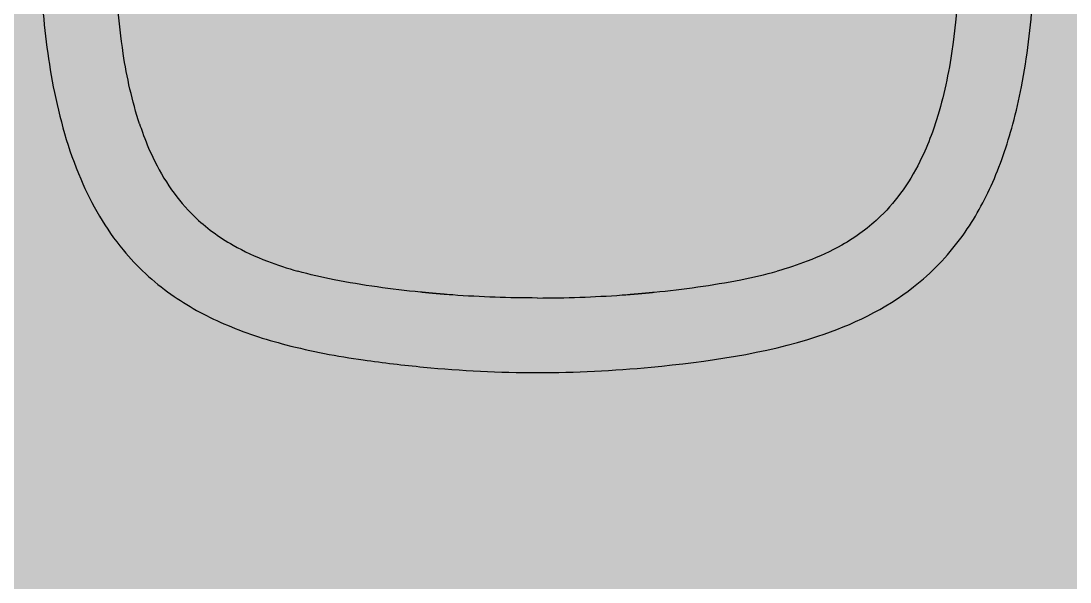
# Model space of a CAD drawing. Header units: centimetres. Extents: x 0 to 1099704, y -139216 to 99734.
# Drawn here: x 855896.79 to 855933.21, y -22316.54 to -22297.07 of the extents above; entities that cross this region are included whole.
import ezdxf

# ---------------------------------------------------------------- set-up
doc = ezdxf.new("R2010")
doc.units = ezdxf.units.CM
doc.header["$LTSCALE"] = 4
doc.layers.add('0.4', color=4, linetype='Continuous')
doc.layers.add('08', color=8, linetype='Continuous')

# ---------------------------------------------------------------- blocks, each defined once
blk = doc.blocks.new('L.51_P')
at = {"layer": '08'}
for p, q in [((-215.7510056834362, -329.194067483294), (-215.7507029531762, -329.1949908452884)), ((215.7510056747524, -329.1940674832958), (215.7507029444932, -329.194990845288))]:
    blk.add_line(p, q, dxfattribs=at)
for points in [[(-228.6318044874247, -191.0000010603162), (-229.0916262862479, -224.3554679414715), (-229.6540821649905, -258.0141592872246), (-224.6619198640583, -290.9971385161368)], [(-262.5636373886491, -309.0002473189622), (-265.7252074305566, -292.8407548240282), (-267.657547048515, -276.4173792468389), (-268.6882456069143, -259.9838043677917)], [(268.6882455982263, -259.9838043678697), (267.6575470398261, -276.417379246891), (265.7252074218686, -292.8407548240536), (262.5636373799662, -309.0002473189622)], [(-224.6618683321672, -290.9971448356935), (-222.6595716521924, -303.9169374300468), (-219.823271898209, -316.7699556383741), (-215.750952241337, -329.1935801209788)], [(215.7509522326536, -329.1935801209806), (219.8232718895251, -316.7699556383754), (222.6595716435095, -303.9169374300477), (224.6618683234842, -290.9971448356932)], [(7.220432962640189e-08, -463.9972331579042), (-20.60075526445962, -463.9973353255439), (-41.22749990277225, -463.0284650459973), (-61.7308991308073, -461.028029956489)], [(61.7308991221239, -461.0280299564888), (41.22749994474816, -463.0284650410547), (20.6007553577515, -463.9973353207429), (7.198696039267816e-08, -463.9972331579049)]]:
    blk.add_open_spline(points, degree=3, dxfattribs=at)
for points, degree, knots in [([(224.6619198553753, -290.9971385161368), (227.2619330535263, -273.8189747987162), (228.5365531267757, -256.4066817094626), (228.8867896682846, -223.0234050734584), (228.8525073014589, -207.009780745778), (228.6318044787413, -191.0000010603162)], 3, [1.698376670644476e-06, 1.698376670644476e-06, 1.698376670644476e-06, 1.698376670644476e-06, 5.212145584766002, 5.212145584766002, 10.0155358435528, 10.0155358435528, 10.0155358435528, 10.0155358435528]), ([(-61.73089999073363, -461.0280287815606), (-92.21161248761155, -458.0288229292496), (-122.9883141531664, -453.8947376602857), (-170.5973575602357, -438.2466608918178), (-188.7197226785329, -429.5893062275738), (-213.722242391309, -410.0173038317469), (-222.4018627694668, -401.030497565218), (-236.129966559718, -382.3322470925625), (-241.5811027947407, -372.719930700003), (-250.9671971951079, -351.9898609335969), (-254.8083582608992, -340.7233250615534), (-259.6847800838759, -322.5974087192558), (-261.2296275287254, -315.816833076834), (-262.5634891096993, -309.0002183040815)], 3, [0, 0, 0, 0, 9.188373975060456, 9.188373975060456, 15.03441049266593, 15.03441049266593, 18.71397286853184, 18.71397286853184, 21.99341088045634, 21.99341088045634, 25.54076643910007, 25.54076643910007, 27.62453421189946, 27.62453421189946, 27.62453421189946, 27.62453421189946]), ([(262.5634891010163, -309.0002183040815), (259.2240603646314, -326.0661564656543), (254.5587237338777, -343.0222737489071), (241.8693912797448, -372.7695293004558), (234.2366305817391, -385.9884583463972), (217.1837457013153, -406.5819799718272), (208.3746029841245, -414.7149339305975), (189.8365008054534, -427.852877315984), (180.133195427522, -433.1438515464879), (159.2144285187005, -442.2410396988189), (147.8542504498146, -445.946834853374), (122.5736492749957, -452.5221417130674), (108.519033376308, -455.1094076397717), (83.55952343009221, -458.7135883895817), (72.65104229595818, -459.9535212634275), (61.73089998204159, -461.0280287815615)], 3, [0, 0, 0, 0, 5.216878632458491, 5.216878632458491, 9.702198379145214, 9.702198379145214, 13.23812924638309, 13.23812924638309, 16.51864987465303, 16.51864987465303, 20.08150763091533, 20.08150763091533, 24.35516128250308, 24.35516128250308, 27.64702499636557, 27.64702499636557, 27.64702499636557, 27.64702499636557]), ([(-215.7507029531762, -329.1949908452884), (-215.2629745600307, -330.6826051307808), (-214.7573922202082, -332.1607812649938), (-214.232626373665, -333.6288867347928), (-212.5653832427206, -338.2932313680105), (-210.7047654723619, -342.8494552893974), (-208.6116051054096, -347.2620164160903), (-205.6823490024844, -353.4371388835173), (-202.2886359817358, -359.3313983069368), (-198.4032644683566, -364.8534359738314), (-194.7709281354792, -370.0158504250405), (-190.7033503994803, -374.8379376055029), (-186.180896627423, -379.2246384646128), (-179.9369534276184, -385.2811538828678), (-172.8243037463462, -390.491539191167), (-165.0747256041113, -394.8855018899576), (-159.1740826179807, -398.2311298330628), (-152.913397926191, -401.1189485598109), (-146.4143247152774, -403.6185323000277), (-141.0952083202928, -405.6642973532505), (-135.6096576130012, -407.4529117463137), (-130.001776999472, -409.008473341471)], 3, [544.2918768724411, 544.2918768724411, 544.2918768724411, 544.2918768724411, 550.872533501, 550.872533501, 550.872533501, 571.7800575582942, 571.7800575582942, 571.7800575582942, 601.0389205717643, 601.0389205717643, 601.0389205717643, 628.3922974152833, 628.3922974152833, 628.3922974152833, 666.157842392, 666.157842392, 666.157842392, 694.9130848057517, 694.9130848057517, 694.9130848057517, 718.447591404, 718.447591404, 718.447591404, 718.447591404]), ([(215.7507029444932, -329.194990845288), (215.2629745513477, -330.6826051307808), (214.7573922115253, -332.1607812649938), (214.2326263649816, -333.6288867347928), (212.5653832340381, -338.2932313680105), (210.704765463679, -342.8494552893974), (208.6116050967266, -347.2620164160903), (205.6823489938015, -353.4371388835173), (202.2886359730528, -359.3313983069368), (198.4032644596737, -364.8534359738314), (194.7709281267958, -370.0158504250405), (190.7033503907969, -374.8379376055029), (186.1808966187396, -379.2246384646128), (179.9369534189354, -385.2811538828678), (172.8243037376633, -390.491539191167), (165.0747255954284, -394.8855018899576), (159.1740826092973, -398.2311298330628), (152.9133979175076, -401.1189485598109), (146.4143247065945, -403.6185323000277), (141.0952083116099, -405.6642973532505), (135.6096576043183, -407.4529117463137), (130.0017769907886, -409.008473341471)], 3, [544.2918768724408, 544.2918768724408, 544.2918768724408, 544.2918768724408, 550.872533501, 550.872533501, 550.872533501, 571.7800575582942, 571.7800575582942, 571.7800575582942, 601.0389205717643, 601.0389205717643, 601.0389205717643, 628.3922974152833, 628.3922974152833, 628.3922974152833, 666.157842392, 666.157842392, 666.157842392, 694.9130848057517, 694.9130848057517, 694.9130848057517, 718.447591404, 718.447591404, 718.447591404, 718.447591404]), ([(-63.42389746061781, -420.3938695202796), (-71.2880457897677, -419.58807283699), (-79.13273880509587, -418.6710832316542), (-86.94424169072681, -417.5726263243771), (-94.7714547029127, -416.4719602523232), (-102.5631039833911, -415.1912255624293), (-110.2860323433015, -413.6466887152865), (-116.9185433178545, -412.3202284515278), (-123.5004233894369, -410.7993246009091), (-130.001776999472, -409.008473341471)], 3, [54.85251300554512, 54.85251300554512, 54.85251300554512, 54.85251300554512, 88.47652254170814, 88.47652254170814, 88.47652254170814, 122.1681551016138, 122.1681551016138, 122.1681551016138, 151.102791329, 151.102791329, 151.102791329, 151.102791329]), ([(63.42389745193486, -420.3938695202796), (71.28804578108475, -419.58807283699), (79.13273879641292, -418.6710832316542), (86.94424168204387, -417.5726263243771), (94.77145469422976, -416.4719602523232), (102.5631039747077, -415.1912255624293), (110.2860323346185, -413.6466887152865), (116.9185433091716, -412.3202284515278), (123.500423380754, -410.7993246009091), (130.0017769907886, -409.008473341471)], 3, [54.8525130055451, 54.8525130055451, 54.8525130055451, 54.8525130055451, 88.47652254170814, 88.47652254170814, 88.47652254170814, 122.1681551016138, 122.1681551016138, 122.1681551016138, 151.102791329, 151.102791329, 151.102791329, 151.102791329]), ([(-49.90333280098139, -421.6180459503194), (-52.5554089125435, -421.4083610787172), (-55.20613007946213, -421.1841042503765), (-57.85665282256377, -420.9449929403072), (-60.55976000238616, -420.6856944365097), (-63.26104098184169, -420.410507329), (-63.31508966874162, -420.4049946350001), (-63.36935494944146, -420.3994531789999), (-63.42389746061781, -420.3938695202796)], 5, [11.18411734620518, 11.18411734620518, 11.18411734620518, 11.18411734620518, 11.18411734620518, 11.18411734620518, 30.0723913155, 30.0723913155, 30.0723913155, 30.4571168025, 30.4571168025, 30.4571168025, 30.4571168025, 30.4571168025, 30.4571168025]), ([(49.90333279229799, -421.6180459503194), (52.55540890386055, -421.4083610787172), (55.20613007077964, -421.1841042503765), (57.85665281388037, -420.9449929403072), (60.55975999370276, -420.6856944365097), (63.26104097315874, -420.410507329), (63.31508966005822, -420.4049946350001), (63.36935494075851, -420.3994531789999), (63.42389745193486, -420.3938695202796)], 5, [11.18411734620516, 11.18411734620516, 11.18411734620516, 11.18411734620516, 11.18411734620516, 11.18411734620516, 30.0723913155, 30.0723913155, 30.0723913155, 30.4571168025, 30.4571168025, 30.4571168025, 30.4571168025, 30.4571168025, 30.4571168025]), ([(-0.000398899092033389, -423.5631774042668), (-15.31832956399012, -423.5633338452858), (-30.6464237962773, -423.0271203292968), (-45.94184198927815, -421.918223785666), (-47.26275640393669, -421.8224593279465), (-48.58328448152952, -421.7224118611568), (-49.90333280235791, -421.6180459670225)], 3, [0, 0, 0, 0, 65.31768084468399, 65.31768084468399, 65.31768084468399, 70.95852472820079, 70.95852472820079, 70.95852472820079, 70.95852472820079]), ([(-0.000398899092033389, -423.5631774039257), (15.31832955530717, -423.5633338452858), (30.64642378759436, -423.0271203292968), (45.9418419805952, -421.918223785666), (47.26275639525375, -421.8224593279465), (48.58328447284612, -421.7224118611568), (49.90333279367451, -421.6180459670225)], 3, [0, 0, 0, 0, 65.31768084468399, 65.31768084468399, 65.31768084468399, 70.95852472820077, 70.95852472820077, 70.95852472820077, 70.95852472820077])]:
    blk.add_open_spline(points, degree=degree, knots=knots, dxfattribs=at)

msp = doc.modelspace()

# ---------------------------------------------------------------- hatches: boundary and pattern name
at = {"layer": '0.4', "true_color": 0xf8f3ec}
h = msp.add_hatch(color=7, dxfattribs=at)
h.dxf.hatch_style = 1
h.paths.add_polyline_path([(861342.4613062439, -28259.32218729638), (861342.4613062439, -19037.77254607299), (839953.6544866126, -19037.77254607299), (839953.6544866126, -28259.32218729638)])

# ---------------------------------------------------------------- block references
at = {"xscale": -0.06400000000000002, "yscale": 0.06400000000000002, "zscale": 0.06400000000000002}
msp.add_blockref('L.51_P', (855914.7171221967, -22279.57963985054), dxfattribs=at)

doc.saveas('drawing.dxf')
